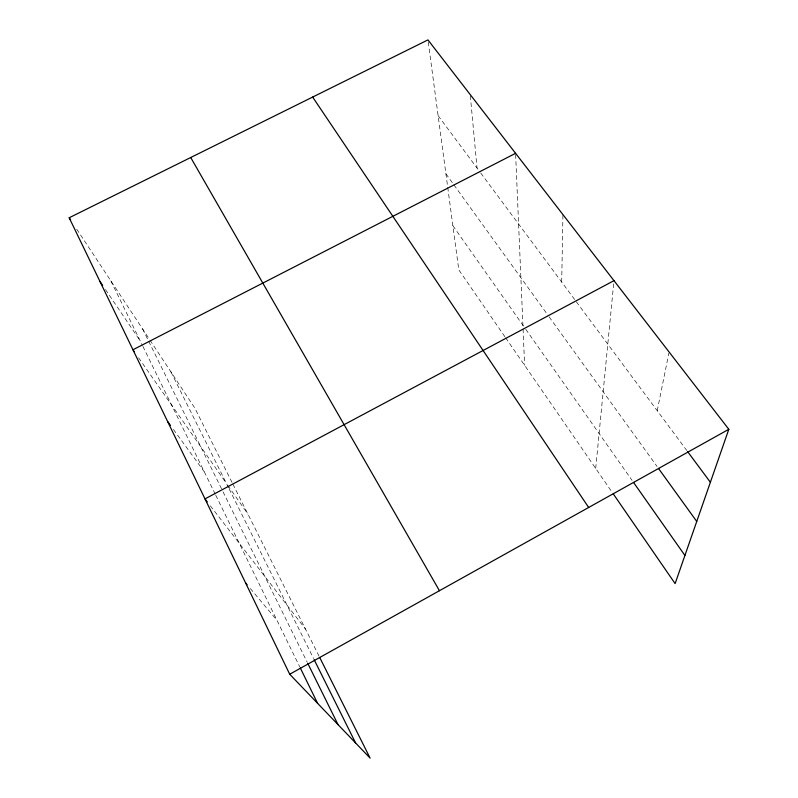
<?xml version="1.0" encoding="UTF-8"?>
<svg xmlns="http://www.w3.org/2000/svg" width="798" height="798" viewBox="0 0 798 798"><rect width="100%" height="100%" fill="white"/><g stroke="black" fill="none" stroke-linecap="round" stroke-linejoin="round"><path stroke-width="0.6" stroke-dasharray="3.99 2.99" d="M561.692 282.053L562.949 214.612M595.707 468.416L613.971 280.647M657.233 410.701L668.844 353.185M250.283 588.485L276.956 620.285M210.333 505.802L305.524 629.143M438.112 115.64L480.017 172.069M480.755 173.066L575.597 300.776M576.326 301.764L686.759 450.461M173.445 429.474L204.248 471.728M445.902 173.774L453.174 183.849M453.902 184.857L548.425 315.868M549.154 316.876L657.053 466.451M452.875 225.714L525.044 328.277M525.762 329.285L632.086 480.386M138.583 357.793L226.393 483.349M227.779 485.334L247.929 514.141M504.915 336.746L458.79 269.844L428.117 41.117M505.623 337.763L612.535 492.835M105.446 289.524L140.189 340.826M76.698 229.136L149.336 339.16M150.004 340.177L194.762 407.987L232.328 482.99M232.886 484.097L319.27 656.584M170.862 371.768L228.607 487.807M229.166 488.925L313.594 658.55M142.603 328.976L148.129 340.148M148.677 341.265L222.482 490.7M223.021 491.797L307.28 662.39M110.832 280.846L142.353 345.255M142.892 346.362L215.201 494.092M215.749 495.219L299.709 666.779M470.321 95.81L477.044 168.069M515.638 154.553L523.019 327.669M523.069 328.886L524.625 365.324"/><path stroke-width="1.2" d="M319.818 657.692L370.102 758.1L289.714 674.24L69.187 217.764L427.957 39.9L728.813 429.294L675.118 583.607L613.243 493.852M289.714 674.24L728.813 429.294M613.971 280.647L205.006 498.89L207.29 501.852M515.588 153.316L132.957 349.763L134.363 351.768M245.575 582.869L247.151 584.744M687.497 451.459L710.38 482.271M167.58 421.434L170.513 425.454M658.5 468.446L696.744 521.453M633.522 482.421L684.913 555.448M99.89 281.315L102.673 285.415M312.646 97.067L588.665 507.468M69.187 217.764L70.553 219.829M190.712 157.515L439.449 590.71M314.143 659.667L355.619 742.988M307.829 663.497L338.023 724.634M300.257 667.886L317.594 703.317"/></g></svg>
